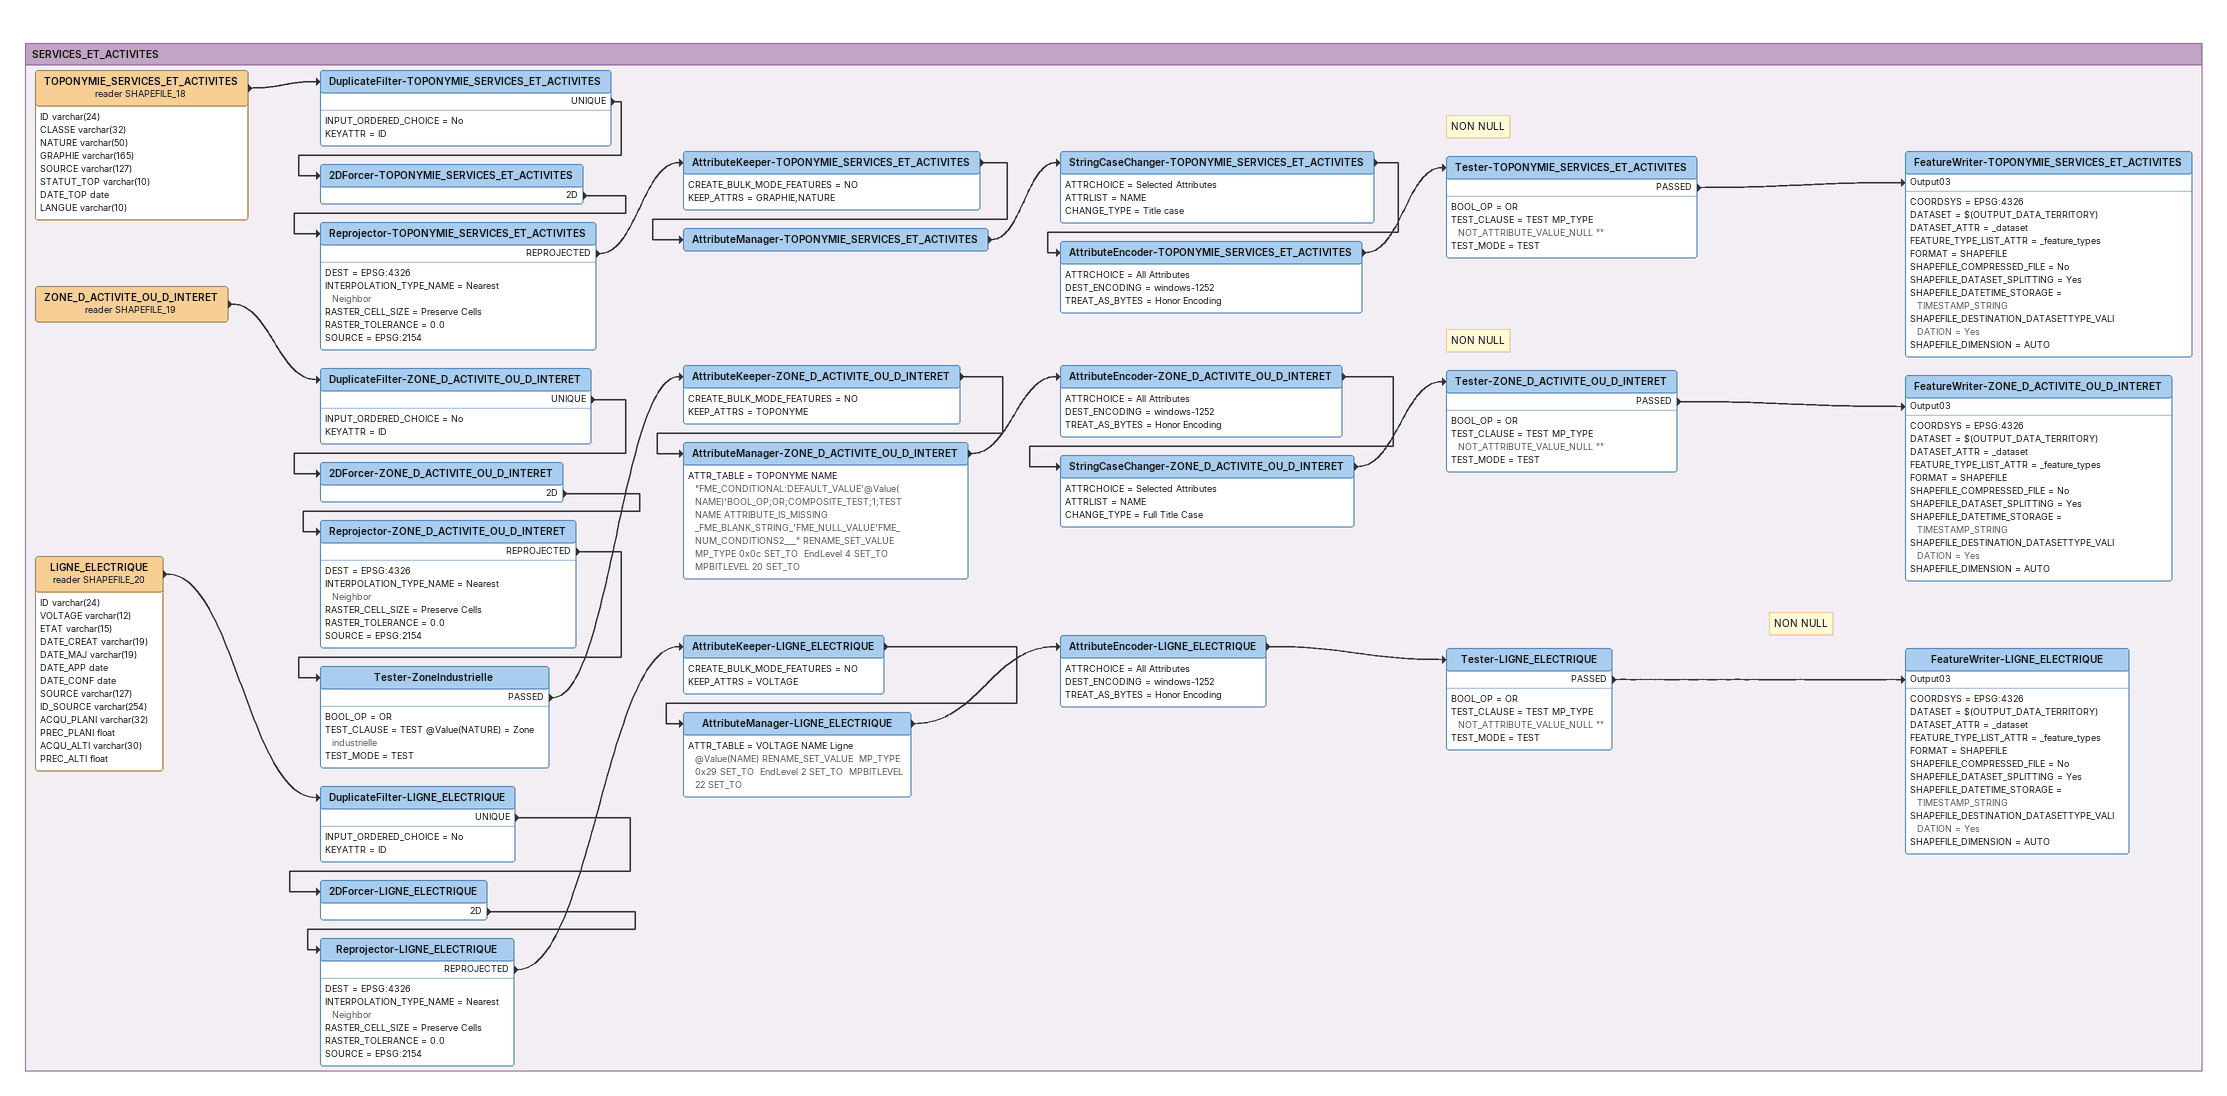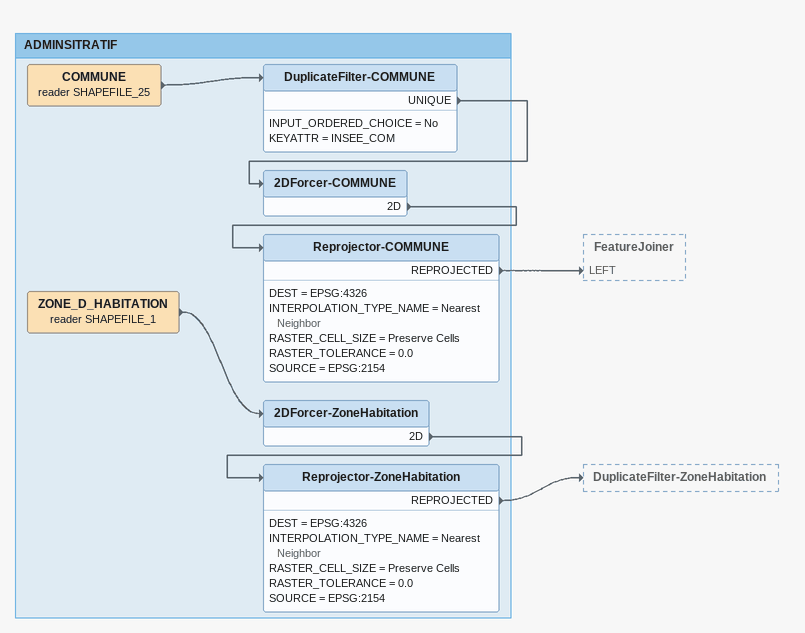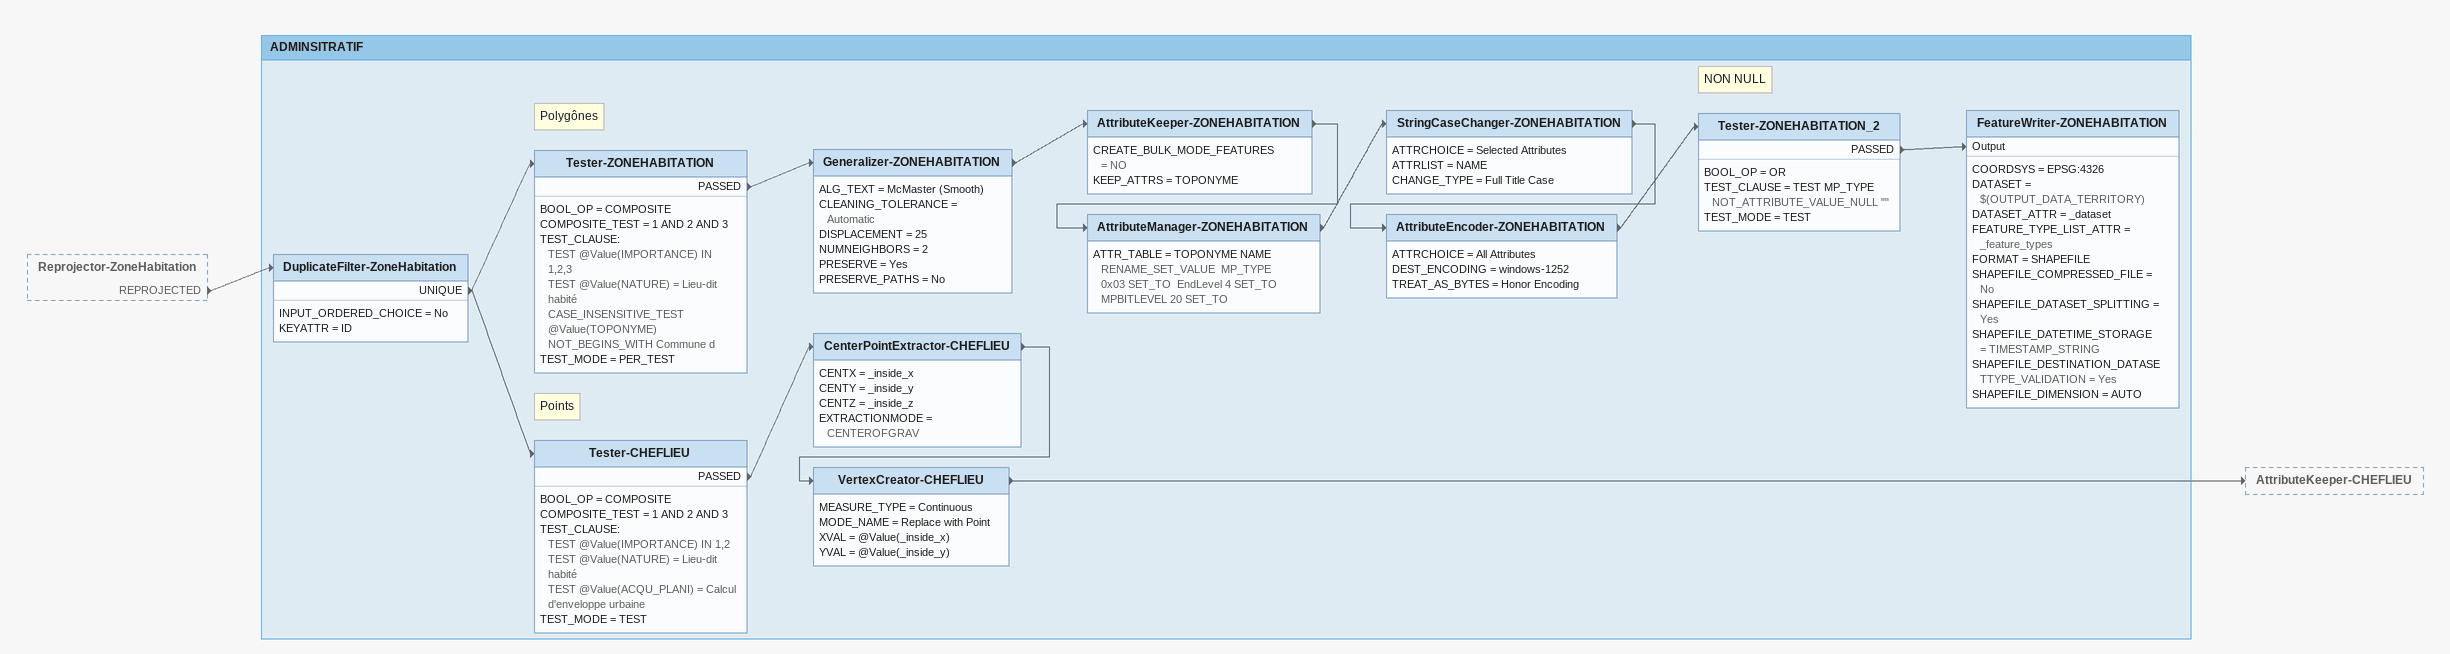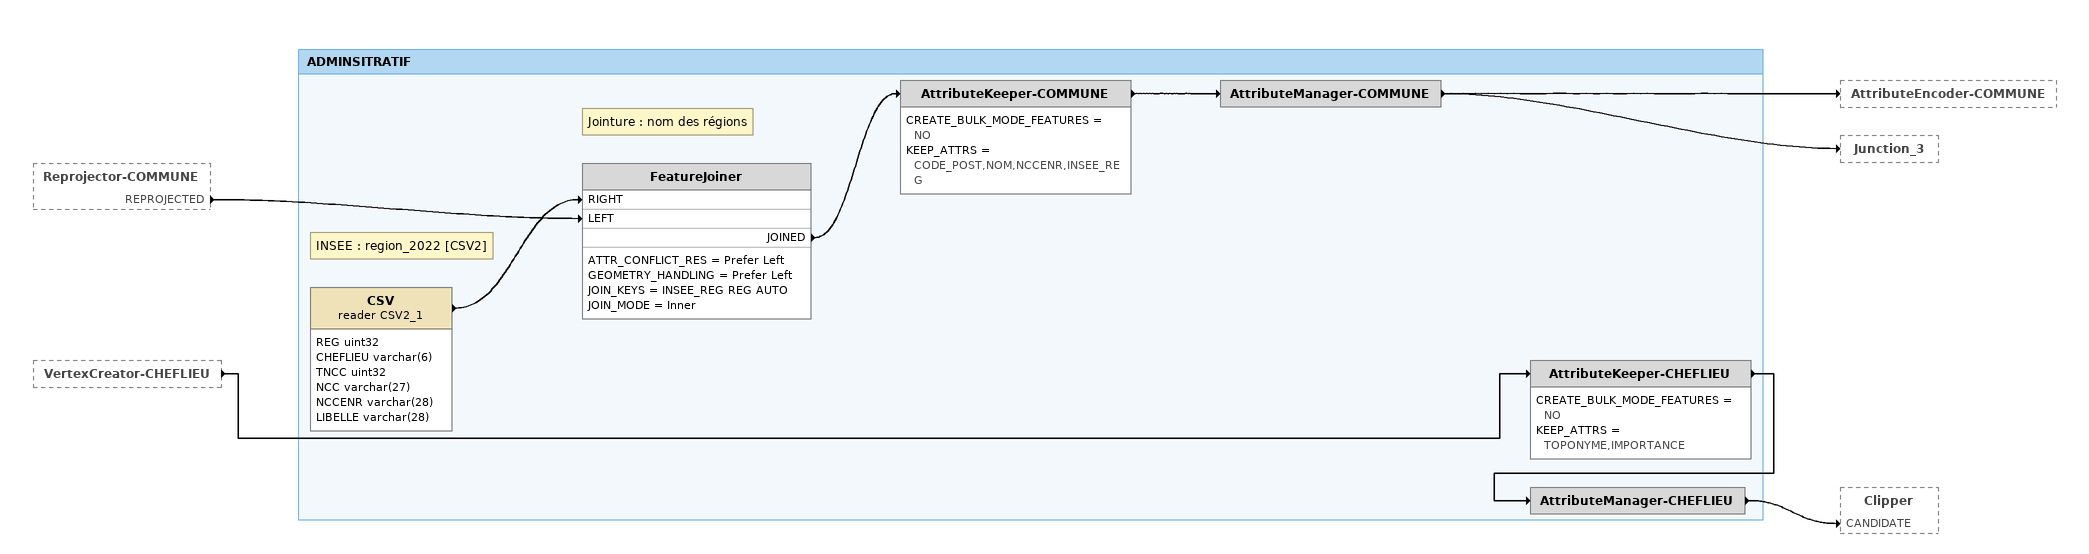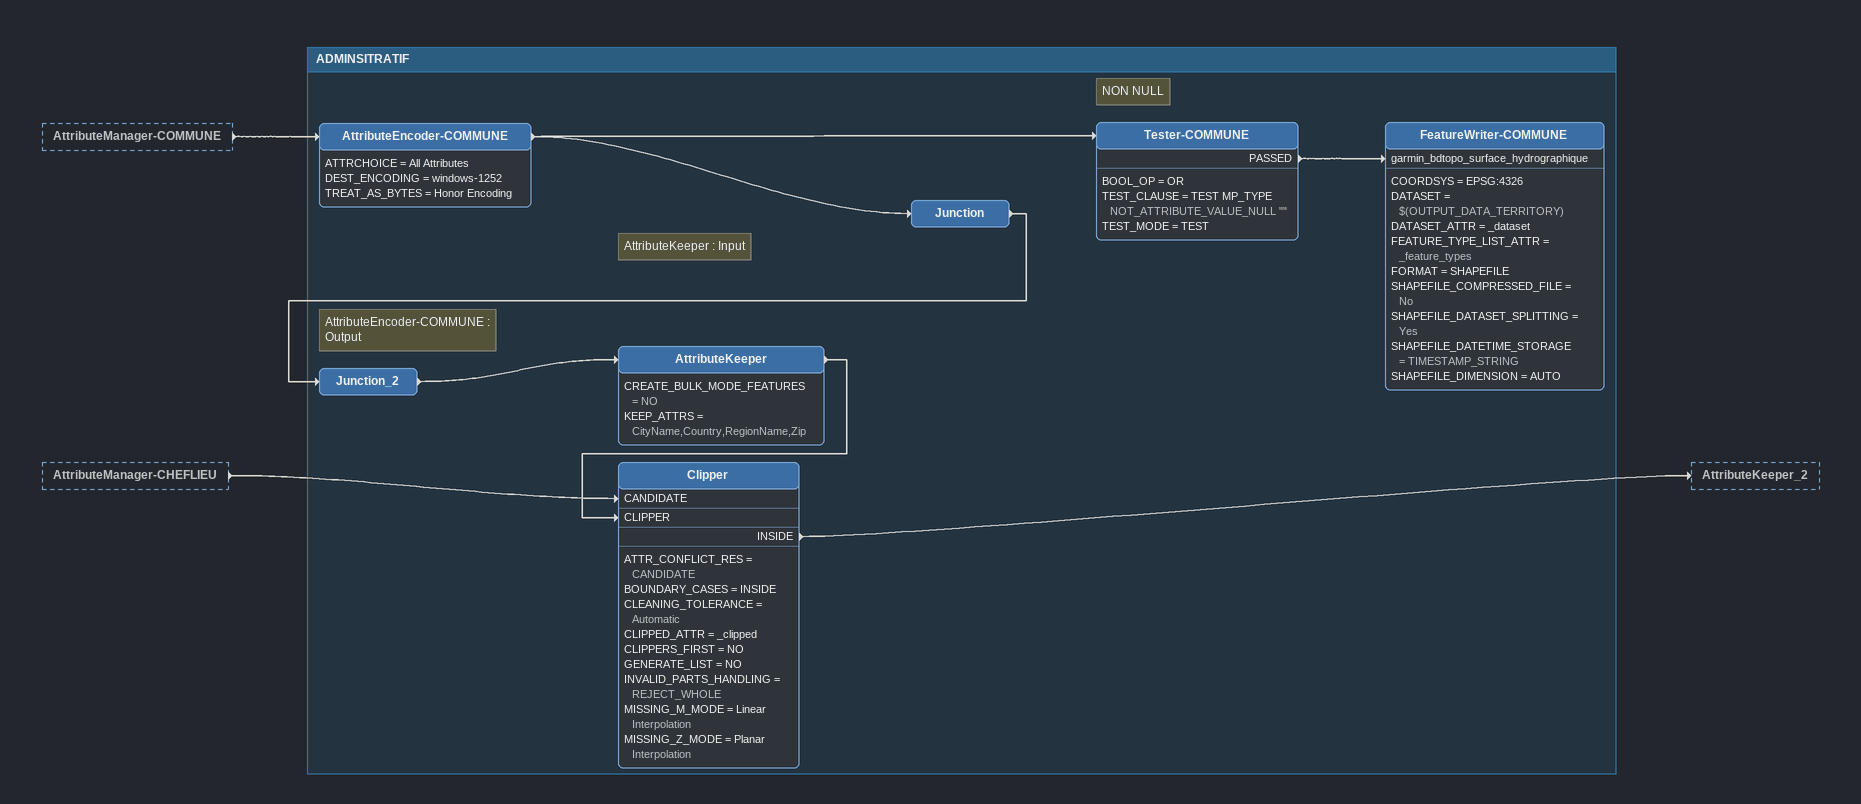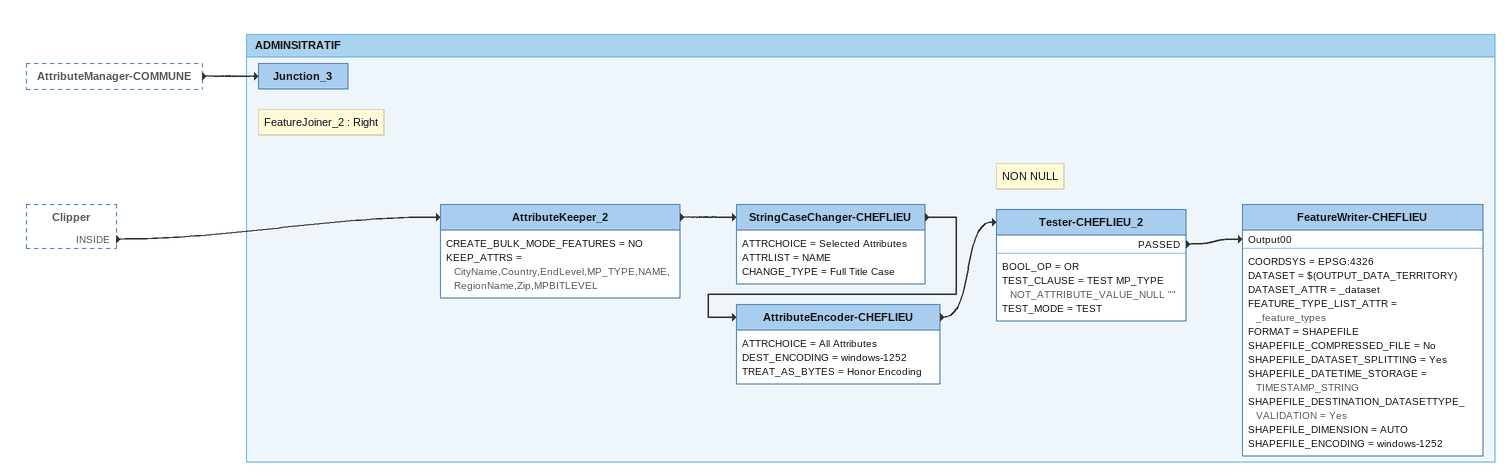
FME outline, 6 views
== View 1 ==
Bookmark: SERVICES_ET_ACTIVITES
TOPONYMIE_SERVICES_ET_ACTIVITES (reader SHAPEFILE_18)
    attributes: ID varchar(24), CLASSE varchar(32), NATURE varchar(50), GRAPHIE varchar(165), SOURCE varchar(127), STATUT_TOP varchar(10), DATE_TOP date, LANGUE varchar(10)
    -> DuplicateFilter-TOPONYMIE_SERVICES_ET_ACTIVITES
DuplicateFilter-TOPONYMIE_SERVICES_ET_ACTIVITES
    INPUT_ORDERED_CHOICE = No
    KEYATTR = ID
    UNIQUE -> 2DForcer-TOPONYMIE_SERVICES_ET_ACTIVITES
2DForcer-TOPONYMIE_SERVICES_ET_ACTIVITES
    2D -> Reprojector-TOPONYMIE_SERVICES_ET_ACTIVITES
Reprojector-TOPONYMIE_SERVICES_ET_ACTIVITES
    DEST = EPSG:4326
    INTERPOLATION_TYPE_NAME = Nearest Neighbor
    RASTER_CELL_SIZE = Preserve Cells
    RASTER_TOLERANCE = 0.0
    SOURCE = EPSG:2154
    REPROJECTED -> AttributeKeeper-TOPONYMIE_SERVICES_ET_ACTIVITES
AttributeKeeper-TOPONYMIE_SERVICES_ET_ACTIVITES
    CREATE_BULK_MODE_FEATURES = NO
    KEEP_ATTRS = GRAPHIE,NATURE
    -> AttributeManager-TOPONYMIE_SERVICES_ET_ACTIVITES
AttributeManager-TOPONYMIE_SERVICES_ET_ACTIVITES
    -> StringCaseChanger-TOPONYMIE_SERVICES_ET_ACTIVITES
StringCaseChanger-TOPONYMIE_SERVICES_ET_ACTIVITES
    ATTRCHOICE = Selected Attributes
    ATTRLIST = NAME
    CHANGE_TYPE = Title case
    -> AttributeEncoder-TOPONYMIE_SERVICES_ET_ACTIVITES
AttributeEncoder-TOPONYMIE_SERVICES_ET_ACTIVITES
    ATTRCHOICE = All Attributes
    DEST_ENCODING = windows-1252
    TREAT_AS_BYTES = Honor Encoding
    -> Tester-TOPONYMIE_SERVICES_ET_ACTIVITES
Note: NON NULL
Tester-TOPONYMIE_SERVICES_ET_ACTIVITES
    BOOL_OP = OR
    TEST_CLAUSE = TEST MP_TYPE NOT_ATTRIBUTE_VALUE_NULL ""
    TEST_MODE = TEST
    PASSED -> FeatureWriter-TOPONYMIE_SERVICES_ET_ACTIVITES [Output03]
FeatureWriter-TOPONYMIE_SERVICES_ET_ACTIVITES
    COORDSYS = EPSG:4326
    DATASET = $(OUTPUT_DATA_TERRITORY)
    DATASET_ATTR = _dataset
    FEATURE_TYPE_LIST_ATTR = _feature_types
    FORMAT = SHAPEFILE
    SHAPEFILE_COMPRESSED_FILE = No
    SHAPEFILE_DATASET_SPLITTING = Yes
    SHAPEFILE_DATETIME_STORAGE = TIMESTAMP_STRING
    SHAPEFILE_DESTINATION_DATASETTYPE_VALIDATION = Yes
    SHAPEFILE_DIMENSION = AUTO
ZONE_D_ACTIVITE_OU_D_INTERET (reader SHAPEFILE_19)
    -> DuplicateFilter-ZONE_D_ACTIVITE_OU_D_INTERET
DuplicateFilter-ZONE_D_ACTIVITE_OU_D_INTERET
    INPUT_ORDERED_CHOICE = No
    KEYATTR = ID
    UNIQUE -> 2DForcer-ZONE_D_ACTIVITE_OU_D_INTERET
2DForcer-ZONE_D_ACTIVITE_OU_D_INTERET
    2D -> Reprojector-ZONE_D_ACTIVITE_OU_D_INTERET
Reprojector-ZONE_D_ACTIVITE_OU_D_INTERET
    DEST = EPSG:4326
    INTERPOLATION_TYPE_NAME = Nearest Neighbor
    RASTER_CELL_SIZE = Preserve Cells
    RASTER_TOLERANCE = 0.0
    SOURCE = EPSG:2154
    REPROJECTED -> Tester-ZoneIndustrielle
Tester-ZoneIndustrielle
    BOOL_OP = OR
    TEST_CLAUSE = TEST @Value(NATURE) = Zone industrielle
    TEST_MODE = TEST
    PASSED -> AttributeKeeper-ZONE_D_ACTIVITE_OU_D_INTERET
AttributeKeeper-ZONE_D_ACTIVITE_OU_D_INTERET
    CREATE_BULK_MODE_FEATURES = NO
    KEEP_ATTRS = TOPONYME
    -> AttributeManager-ZONE_D_ACTIVITE_OU_D_INTERET
AttributeManager-ZONE_D_ACTIVITE_OU_D_INTERET
    ATTR_TABLE = TOPONYME NAME "FME_CONDITIONAL:DEFAULT_VALUE'@Value(NAME)'BOOL_OP;OR;COMPOSITE_TEST;1;TEST NAME ATTRIBUTE_IS_MISSING _FME_BLANK_STRING_'FME_NULL_VALUE'FME_NUM_CONDITIONS2___" RENAME_SET_VALUE  MP_TYPE 0x0c SET_TO  EndLevel 4 SET_TO  MPBITLEVEL 20 SET_TO
    -> AttributeEncoder-ZONE_D_ACTIVITE_OU_D_INTERET
AttributeEncoder-ZONE_D_ACTIVITE_OU_D_INTERET
    ATTRCHOICE = All Attributes
    DEST_ENCODING = windows-1252
    TREAT_AS_BYTES = Honor Encoding
    -> StringCaseChanger-ZONE_D_ACTIVITE_OU_D_INTERET
StringCaseChanger-ZONE_D_ACTIVITE_OU_D_INTERET
    ATTRCHOICE = Selected Attributes
    ATTRLIST = NAME
    CHANGE_TYPE = Full Title Case
    -> Tester-ZONE_D_ACTIVITE_OU_D_INTERET
Note: NON NULL
Tester-ZONE_D_ACTIVITE_OU_D_INTERET
    BOOL_OP = OR
    TEST_CLAUSE = TEST MP_TYPE NOT_ATTRIBUTE_VALUE_NULL ""
    TEST_MODE = TEST
    PASSED -> FeatureWriter-ZONE_D_ACTIVITE_OU_D_INTERET [Output03]
FeatureWriter-ZONE_D_ACTIVITE_OU_D_INTERET
    COORDSYS = EPSG:4326
    DATASET = $(OUTPUT_DATA_TERRITORY)
    DATASET_ATTR = _dataset
    FEATURE_TYPE_LIST_ATTR = _feature_types
    FORMAT = SHAPEFILE
    SHAPEFILE_COMPRESSED_FILE = No
    SHAPEFILE_DATASET_SPLITTING = Yes
    SHAPEFILE_DATETIME_STORAGE = TIMESTAMP_STRING
    SHAPEFILE_DESTINATION_DATASETTYPE_VALIDATION = Yes
    SHAPEFILE_DIMENSION = AUTO
LIGNE_ELECTRIQUE (reader SHAPEFILE_20)
    attributes: ID varchar(24), VOLTAGE varchar(12), ETAT varchar(15), DATE_CREAT varchar(19), DATE_MAJ varchar(19), DATE_APP date, DATE_CONF date, SOURCE varchar(127), ID_SOURCE varchar(254), ACQU_PLANI varchar(32), PREC_PLANI float, ACQU_ALTI varchar(30), PREC_ALTI float
    -> DuplicateFilter-LIGNE_ELECTRIQUE
DuplicateFilter-LIGNE_ELECTRIQUE
    INPUT_ORDERED_CHOICE = No
    KEYATTR = ID
    UNIQUE -> 2DForcer-LIGNE_ELECTRIQUE
2DForcer-LIGNE_ELECTRIQUE
    2D -> Reprojector-LIGNE_ELECTRIQUE
Reprojector-LIGNE_ELECTRIQUE
    DEST = EPSG:4326
    INTERPOLATION_TYPE_NAME = Nearest Neighbor
    RASTER_CELL_SIZE = Preserve Cells
    RASTER_TOLERANCE = 0.0
    SOURCE = EPSG:2154
    REPROJECTED -> AttributeKeeper-LIGNE_ELECTRIQUE
AttributeKeeper-LIGNE_ELECTRIQUE
    CREATE_BULK_MODE_FEATURES = NO
    KEEP_ATTRS = VOLTAGE
    -> AttributeManager-LIGNE_ELECTRIQUE
AttributeManager-LIGNE_ELECTRIQUE
    ATTR_TABLE = VOLTAGE NAME Ligne @Value(NAME) RENAME_SET_VALUE  MP_TYPE 0x29 SET_TO  EndLevel 2 SET_TO  MPBITLEVEL 22 SET_TO
    -> AttributeEncoder-LIGNE_ELECTRIQUE
AttributeEncoder-LIGNE_ELECTRIQUE
    ATTRCHOICE = All Attributes
    DEST_ENCODING = windows-1252
    TREAT_AS_BYTES = Honor Encoding
    -> Tester-LIGNE_ELECTRIQUE
Note: NON NULL
Tester-LIGNE_ELECTRIQUE
    BOOL_OP = OR
    TEST_CLAUSE = TEST MP_TYPE NOT_ATTRIBUTE_VALUE_NULL ""
    TEST_MODE = TEST
    PASSED -> FeatureWriter-LIGNE_ELECTRIQUE [Output03]
FeatureWriter-LIGNE_ELECTRIQUE
    COORDSYS = EPSG:4326
    DATASET = $(OUTPUT_DATA_TERRITORY)
    DATASET_ATTR = _dataset
    FEATURE_TYPE_LIST_ATTR = _feature_types
    FORMAT = SHAPEFILE
    SHAPEFILE_COMPRESSED_FILE = No
    SHAPEFILE_DATASET_SPLITTING = Yes
    SHAPEFILE_DATETIME_STORAGE = TIMESTAMP_STRING
    SHAPEFILE_DESTINATION_DATASETTYPE_VALIDATION = Yes
    SHAPEFILE_DIMENSION = AUTO

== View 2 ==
Bookmark: ADMINSITRATIF
COMMUNE (reader SHAPEFILE_25)
    -> DuplicateFilter-COMMUNE
DuplicateFilter-COMMUNE
    INPUT_ORDERED_CHOICE = No
    KEYATTR = INSEE_COM
    UNIQUE -> 2DForcer-COMMUNE
2DForcer-COMMUNE
    2D -> Reprojector-COMMUNE
Reprojector-COMMUNE
    DEST = EPSG:4326
    INTERPOLATION_TYPE_NAME = Nearest Neighbor
    RASTER_CELL_SIZE = Preserve Cells
    RASTER_TOLERANCE = 0.0
    SOURCE = EPSG:2154
    REPROJECTED -> FeatureJoiner [LEFT]
ZONE_D_HABITATION (reader SHAPEFILE_1)
    -> 2DForcer-ZoneHabitation
2DForcer-ZoneHabitation
    2D -> Reprojector-ZoneHabitation
Reprojector-ZoneHabitation
    DEST = EPSG:4326
    INTERPOLATION_TYPE_NAME = Nearest Neighbor
    RASTER_CELL_SIZE = Preserve Cells
    RASTER_TOLERANCE = 0.0
    SOURCE = EPSG:2154
    REPROJECTED -> DuplicateFilter-ZoneHabitation

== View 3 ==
Reprojector-ZoneHabitation [outside]
    REPROJECTED -> DuplicateFilter-ZoneHabitation

Bookmark: ADMINSITRATIF
DuplicateFilter-ZoneHabitation
    INPUT_ORDERED_CHOICE = No
    KEYATTR = ID
    UNIQUE -> Tester-CHEFLIEU
    UNIQUE -> Tester-ZONEHABITATION
Note: Polygônes
Tester-ZONEHABITATION
    BOOL_OP = COMPOSITE
    COMPOSITE_TEST = 1 AND 2 AND 3
    TEST_CLAUSE:
      TEST @Value(IMPORTANCE) IN 1,2,3
      TEST @Value(NATURE) = Lieu-dit habité
      CASE_INSENSITIVE_TEST @Value(TOPONYME) NOT_BEGINS_WITH Commune d
    TEST_MODE = PER_TEST
    PASSED -> Generalizer-ZONEHABITATION
Generalizer-ZONEHABITATION
    ALG_TEXT = McMaster (Smooth)
    CLEANING_TOLERANCE = Automatic
    DISPLACEMENT = 25
    NUMNEIGHBORS = 2
    PRESERVE = Yes
    PRESERVE_PATHS = No
    -> AttributeKeeper-ZONEHABITATION
AttributeKeeper-ZONEHABITATION
    CREATE_BULK_MODE_FEATURES = NO
    KEEP_ATTRS = TOPONYME
    -> AttributeManager-ZONEHABITATION
AttributeManager-ZONEHABITATION
    ATTR_TABLE = TOPONYME NAME  RENAME_SET_VALUE  MP_TYPE 0x03 SET_TO  EndLevel 4 SET_TO  MPBITLEVEL 20 SET_TO
    -> StringCaseChanger-ZONEHABITATION
StringCaseChanger-ZONEHABITATION
    ATTRCHOICE = Selected Attributes
    ATTRLIST = NAME
    CHANGE_TYPE = Full Title Case
    -> AttributeEncoder-ZONEHABITATION
AttributeEncoder-ZONEHABITATION
    ATTRCHOICE = All Attributes
    DEST_ENCODING = windows-1252
    TREAT_AS_BYTES = Honor Encoding
    -> Tester-ZONEHABITATION_2
Note: NON NULL
Tester-ZONEHABITATION_2
    BOOL_OP = OR
    TEST_CLAUSE = TEST MP_TYPE NOT_ATTRIBUTE_VALUE_NULL ""
    TEST_MODE = TEST
    PASSED -> FeatureWriter-ZONEHABITATION [Output]
FeatureWriter-ZONEHABITATION
    COORDSYS = EPSG:4326
    DATASET = $(OUTPUT_DATA_TERRITORY)
    DATASET_ATTR = _dataset
    FEATURE_TYPE_LIST_ATTR = _feature_types
    FORMAT = SHAPEFILE
    SHAPEFILE_COMPRESSED_FILE = No
    SHAPEFILE_DATASET_SPLITTING = Yes
    SHAPEFILE_DATETIME_STORAGE = TIMESTAMP_STRING
    SHAPEFILE_DESTINATION_DATASETTYPE_VALIDATION = Yes
    SHAPEFILE_DIMENSION = AUTO
Note: Points
Tester-CHEFLIEU
    BOOL_OP = COMPOSITE
    COMPOSITE_TEST = 1 AND 2 AND 3
    TEST_CLAUSE:
      TEST @Value(IMPORTANCE) IN 1,2
      TEST @Value(NATURE) = Lieu-dit habité
      TEST @Value(ACQU_PLANI) = Calcul d'enveloppe urbaine
    TEST_MODE = TEST
    PASSED -> CenterPointExtractor-CHEFLIEU
CenterPointExtractor-CHEFLIEU
    CENTX = _inside_x
    CENTY = _inside_y
    CENTZ = _inside_z
    EXTRACTIONMODE = CENTEROFGRAV
    -> VertexCreator-CHEFLIEU
VertexCreator-CHEFLIEU
    MEASURE_TYPE = Continuous
    MODE_NAME = Replace with Point
    XVAL = @Value(_inside_x)
    YVAL = @Value(_inside_y)
    -> AttributeKeeper-CHEFLIEU

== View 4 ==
Reprojector-COMMUNE [outside]
    REPROJECTED -> FeatureJoiner [LEFT]
VertexCreator-CHEFLIEU [outside]
    -> AttributeKeeper-CHEFLIEU

Bookmark: ADMINSITRATIF
AttributeKeeper-CHEFLIEU
    CREATE_BULK_MODE_FEATURES = NO
    KEEP_ATTRS = TOPONYME,IMPORTANCE
    -> AttributeManager-CHEFLIEU
AttributeManager-CHEFLIEU
    -> Clipper [CANDIDATE]
Note: INSEE : region_2022 [CSV2]
CSV (reader CSV2_1)
    attributes: REG uint32, CHEFLIEU varchar(6), TNCC uint32, NCC varchar(27), NCCENR varchar(28), LIBELLE varchar(28)
    -> FeatureJoiner [RIGHT]
Note: Jointure : nom des régions
FeatureJoiner
    ATTR_CONFLICT_RES = Prefer Left
    GEOMETRY_HANDLING = Prefer Left
    JOIN_KEYS = INSEE_REG REG AUTO
    JOIN_MODE = Inner
    JOINED -> AttributeKeeper-COMMUNE
AttributeKeeper-COMMUNE
    CREATE_BULK_MODE_FEATURES = NO
    KEEP_ATTRS = CODE_POST,NOM,NCCENR,INSEE_REG
    -> AttributeManager-COMMUNE
AttributeManager-COMMUNE
    -> AttributeEncoder-COMMUNE
    -> Junction_3

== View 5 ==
AttributeManager-COMMUNE [outside]
    -> AttributeEncoder-COMMUNE
AttributeManager-CHEFLIEU [outside]
    -> Clipper [CANDIDATE]

Bookmark: ADMINSITRATIF
AttributeEncoder-COMMUNE
    ATTRCHOICE = All Attributes
    DEST_ENCODING = windows-1252
    TREAT_AS_BYTES = Honor Encoding
    -> Tester-COMMUNE
    -> Junction
Note: NON NULL
Tester-COMMUNE
    BOOL_OP = OR
    TEST_CLAUSE = TEST MP_TYPE NOT_ATTRIBUTE_VALUE_NULL ""
    TEST_MODE = TEST
    PASSED -> FeatureWriter-COMMUNE [garmin_bdtopo_surface_hydrographique]
FeatureWriter-COMMUNE
    COORDSYS = EPSG:4326
    DATASET = $(OUTPUT_DATA_TERRITORY)
    DATASET_ATTR = _dataset
    FEATURE_TYPE_LIST_ATTR = _feature_types
    FORMAT = SHAPEFILE
    SHAPEFILE_COMPRESSED_FILE = No
    SHAPEFILE_DATASET_SPLITTING = Yes
    SHAPEFILE_DATETIME_STORAGE = TIMESTAMP_STRING
    SHAPEFILE_DIMENSION = AUTO
Note: AttributeKeeper : Input
Junction
    -> Junction_2
Note: AttributeEncoder-COMMUNE : Output
Junction_2
    -> AttributeKeeper
AttributeKeeper
    CREATE_BULK_MODE_FEATURES = NO
    KEEP_ATTRS = CityName,Country,RegionName,Zip
    -> Clipper [CLIPPER]
Clipper
    ATTR_CONFLICT_RES = CANDIDATE
    BOUNDARY_CASES = INSIDE
    CLEANING_TOLERANCE = Automatic
    CLIPPED_ATTR = _clipped
    CLIPPERS_FIRST = NO
    GENERATE_LIST = NO
    INVALID_PARTS_HANDLING = REJECT_WHOLE
    MISSING_M_MODE = Linear Interpolation
    MISSING_Z_MODE = Planar Interpolation
    INSIDE -> AttributeKeeper_2

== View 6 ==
AttributeManager-COMMUNE [outside]
    -> Junction_3
Clipper [outside]
    INSIDE -> AttributeKeeper_2

Bookmark: ADMINSITRATIF
AttributeKeeper_2
    CREATE_BULK_MODE_FEATURES = NO
    KEEP_ATTRS = CityName,Country,EndLevel,MP_TYPE,NAME,RegionName,Zip,MPBITLEVEL
    -> StringCaseChanger-CHEFLIEU
StringCaseChanger-CHEFLIEU
    ATTRCHOICE = Selected Attributes
    ATTRLIST = NAME
    CHANGE_TYPE = Full Title Case
    -> AttributeEncoder-CHEFLIEU
AttributeEncoder-CHEFLIEU
    ATTRCHOICE = All Attributes
    DEST_ENCODING = windows-1252
    TREAT_AS_BYTES = Honor Encoding
    -> Tester-CHEFLIEU_2
Note: NON NULL
Tester-CHEFLIEU_2
    BOOL_OP = OR
    TEST_CLAUSE = TEST MP_TYPE NOT_ATTRIBUTE_VALUE_NULL ""
    TEST_MODE = TEST
    PASSED -> FeatureWriter-CHEFLIEU [Output00]
FeatureWriter-CHEFLIEU
    COORDSYS = EPSG:4326
    DATASET = $(OUTPUT_DATA_TERRITORY)
    DATASET_ATTR = _dataset
    FEATURE_TYPE_LIST_ATTR = _feature_types
    FORMAT = SHAPEFILE
    SHAPEFILE_COMPRESSED_FILE = No
    SHAPEFILE_DATASET_SPLITTING = Yes
    SHAPEFILE_DATETIME_STORAGE = TIMESTAMP_STRING
    SHAPEFILE_DESTINATION_DATASETTYPE_VALIDATION = Yes
    SHAPEFILE_DIMENSION = AUTO
    SHAPEFILE_ENCODING = windows-1252
Note: FeatureJoiner_2 : Right
Junction_3
